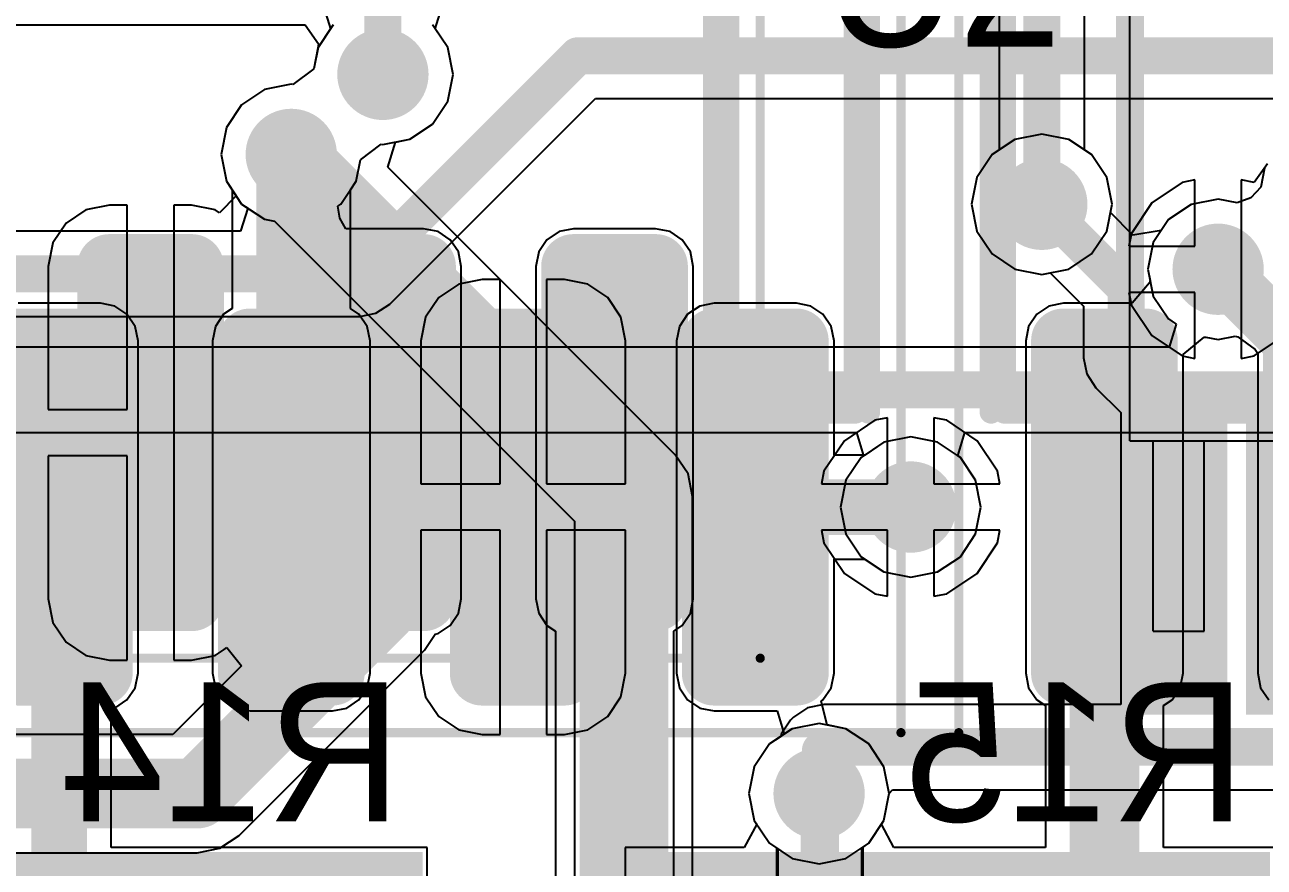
# Model space of a CAD drawing. Header units: millimetres. Extents: x 3.6 to 6.79, y 1.07 to 2.73.
# Drawn here: x 4.6998 to 4.9669, y 1.7321 to 1.9137 of the extents above; entities that cross this region are included whole.
import ezdxf

# ---------------------------------------------------------------- set-up
doc = ezdxf.new("R2010")
doc.units = ezdxf.units.MM
doc.header["$MEASUREMENT"] = 0
for name, color, linetype in [('BottomLayer', 5, 'Continuous'), ('BottomOverlay', 54, 'Continuous'), ('BottomPaste', 16, 'Continuous'), ('BottomSolder', 6, 'Continuous'), ('Mechanical13', 56, 'Continuous'), ('Mechanical15', 56, 'Continuous'), ('MidLayer1', 16, 'Continuous'), ('MidLayer2', 76, 'Continuous'), ('MultiLayer', 9, 'Continuous'), ('TopLayer', 1, 'Continuous'), ('TopOverlay', 2, 'Continuous'), ('TopPaste', 8, 'Continuous'), ('TopSolder', 216, 'Continuous'), ('ViaHoleLayer', 16, 'Continuous')]:
    doc.layers.add(name, color=color, linetype=linetype)

# ---------------------------------------------------------------- blocks, each defined once
blk = doc.blocks.new('RES_SMD_2512_B_100')
at = {"layer": 'BottomSolder'}
blk.add_solid([(-0.16541, 0.06396), (-0.16541, -0.07396), (-0.08654, 0.06396), (-0.08654, -0.07396)], dxfattribs=at)
blk = doc.blocks.new('RES_SMD_2512_B_101')
at = {"layer": 'BottomSolder'}
blk.add_solid([(-0.16541, 0.06396), (-0.16541, -0.07396), (-0.08654, 0.06396), (-0.08654, -0.07396)], dxfattribs=at)
blk = doc.blocks.new('SOP65P640X110_16N_143')
at = {"layer": 'Mechanical13'}
for points in [[(0.089, -0.1), (0.089, 0.1)], [(0.13, -0.084), (0.089, -0.084)], [(0.089, -0.095), (0.089, -0.084)], [(0.13, -0.095), (0.13, -0.084)], [(0.13, -0.095), (0.089, -0.095)], [(0.089, -0.1), (-0.089, -0.1)]]:
    blk.add_lwpolyline(points, dxfattribs=at)
for points in [[(0.089, -0.084, 1), (0.089, -0.084, 1)], [(0.089, -0.084, 1), (0.089, -0.084, 1)], [(0.13, -0.084, 1), (0.13, -0.084, 1)], [(0.13, -0.084, 1), (0.13, -0.084, 1)], [(0.089, -0.095, 1), (0.089, -0.095, 1)], [(0.089, -0.095, 1), (0.089, -0.095, 1)], [(0.13, -0.095, 1), (0.13, -0.095, 1)], [(0.13, -0.095, 1), (0.13, -0.095, 1)], [(0.089, -0.1, 1), (0.089, -0.1, 1)], [(0.089, -0.1, 1), (0.089, -0.1, 1)]]:
    blk.add_lwpolyline(points, format="xyb", close=True, dxfattribs=at)
at = {"layer": 'TopLayer'}
blk.add_solid([(0.086, -0.097), (0.144, -0.097), (0.086, -0.083), (0.144, -0.083)], dxfattribs=at)
at = {"layer": 'TopOverlay', "const_width": 0.006}
blk.add_lwpolyline([(0.074, -0.1), (-0.074, -0.1)], dxfattribs=at)
at = {"layer": 'TopOverlay', "const_width": 0.003}
blk.add_lwpolyline([(0.0725, -0.1, 1), (0.0755, -0.1, 1)], format="xyb", close=True, dxfattribs=at)
at = {"layer": 'TopPaste'}
blk.add_solid([(0.086, -0.097), (0.144, -0.097), (0.086, -0.083), (0.144, -0.083)], dxfattribs=at)
at = {"layer": 'TopSolder'}
for points in [[(0.082, -0.075), (0.148, -0.075), (0.082, -0.053), (0.148, -0.053)], [(0.082, -0.101), (0.148, -0.101), (0.082, -0.079), (0.148, -0.079)]]:
    blk.add_solid(points, dxfattribs=at)
blk = doc.blocks.new('SOIC127P599X175_8N_152')
at = {"layer": 'Mechanical13', "const_width": 0.005}
for points in [[(0.07677, 0.09656), (-0.07677, 0.09656)], [(0.07677, -0.09656), (0.07677, 0.09656)]]:
    blk.add_lwpolyline(points, dxfattribs=at)
at = {"layer": 'Mechanical13', "const_width": 0.0025}
blk.add_lwpolyline([(0.07552, 0.09656, 1), (0.07802, 0.09656, 1)], format="xyb", close=True, dxfattribs=at)
blk.add_lwpolyline([(0.07552, 0.09656, 1), (0.07802, 0.09656, 1)], format="xyb", close=True, dxfattribs=at)
at = {"layer": 'Mechanical15', "const_width": 0.00197}
for points in [[(0.14587, 0.1064), (-0.14587, 0.1064)], [(0.14587, -0.1064), (0.14587, 0.1064)]]:
    blk.add_lwpolyline(points, dxfattribs=at)
at = {"layer": 'Mechanical15', "const_width": 0.000984}
blk.add_lwpolyline([(0.14537, 0.1064, 1), (0.14636, 0.1064, 1)], format="xyb", close=True, dxfattribs=at)
blk.add_lwpolyline([(0.14537, 0.1064, 1), (0.14636, 0.1064, 1)], format="xyb", close=True, dxfattribs=at)
at = {"layer": 'TopLayer', "const_width": 0.00295}
for points in [[(0.05994, 0.08386, 1), (0.06289, 0.08386, 1)], [(0.13159, 0.08386, 1), (0.13455, 0.08386, 1)], [(0.05994, 0.06614, 1), (0.06289, 0.06614, 1)], [(0.13159, 0.06614, 1), (0.13455, 0.06614, 1)], [(0.05994, 0.03386, 1), (0.06289, 0.03386, 1)], [(0.13159, 0.03386, 1), (0.13455, 0.03386, 1)], [(0.05994, 0.01614, 1), (0.06289, 0.01614, 1)], [(0.13159, 0.01614, 1), (0.13455, 0.01614, 1)], [(0.05994, -0.01614, 1), (0.06289, -0.01614, 1)], [(0.13159, -0.01614, 1), (0.13455, -0.01614, 1)], [(0.05994, -0.03386, 1), (0.06289, -0.03386, 1)], [(0.13159, -0.03386, 1), (0.13455, -0.03386, 1)]]:
    blk.add_lwpolyline(points, format="xyb", close=True, dxfattribs=at)
at = {"layer": 'TopLayer'}
for points in [[(0.06142, 0.06319), (0.13307, 0.06319), (0.06142, 0.08681), (0.13307, 0.08681)], [(0.05846, 0.06614), (0.13602, 0.06614), (0.05846, 0.08386), (0.13602, 0.08386)], [(0.06142, 0.01319), (0.13307, 0.01319), (0.06142, 0.03681), (0.13307, 0.03681)], [(0.05846, 0.01614), (0.13602, 0.01614), (0.05846, 0.03386), (0.13602, 0.03386)], [(0.06142, -0.03681), (0.13307, -0.03681), (0.06142, -0.01319), (0.13307, -0.01319)], [(0.05846, -0.03386), (0.13602, -0.03386), (0.05846, -0.01614), (0.13602, -0.01614)]]:
    blk.add_solid(points, dxfattribs=at)
at = {"layer": 'TopOverlay', "const_width": 0.005}
blk.add_lwpolyline([(0.07677, 0.09941), (-0.07677, 0.09941)], dxfattribs=at)
at = {"layer": 'TopOverlay', "const_width": 0.0025}
blk.add_lwpolyline([(0.07552, 0.09941, 1), (0.07802, 0.09941, 1)], format="xyb", close=True, dxfattribs=at)
at = {"layer": 'TopPaste', "const_width": 0.00295}
for points in [[(0.05994, 0.08386, 1), (0.06289, 0.08386, 1)], [(0.13159, 0.08386, 1), (0.13455, 0.08386, 1)], [(0.05994, 0.06614, 1), (0.06289, 0.06614, 1)], [(0.13159, 0.06614, 1), (0.13455, 0.06614, 1)], [(0.05994, 0.03386, 1), (0.06289, 0.03386, 1)], [(0.13159, 0.03386, 1), (0.13455, 0.03386, 1)], [(0.05994, 0.01614, 1), (0.06289, 0.01614, 1)], [(0.13159, 0.01614, 1), (0.13455, 0.01614, 1)], [(0.05994, -0.01614, 1), (0.06289, -0.01614, 1)], [(0.13159, -0.01614, 1), (0.13455, -0.01614, 1)], [(0.05994, -0.03386, 1), (0.06289, -0.03386, 1)], [(0.13159, -0.03386, 1), (0.13455, -0.03386, 1)]]:
    blk.add_lwpolyline(points, format="xyb", close=True, dxfattribs=at)
at = {"layer": 'TopPaste'}
for points in [[(0.06142, 0.06319), (0.13307, 0.06319), (0.06142, 0.08681), (0.13307, 0.08681)], [(0.05846, 0.06614), (0.13602, 0.06614), (0.05846, 0.08386), (0.13602, 0.08386)], [(0.06142, 0.01319), (0.13307, 0.01319), (0.06142, 0.03681), (0.13307, 0.03681)], [(0.05846, 0.01614), (0.13602, 0.01614), (0.05846, 0.03386), (0.13602, 0.03386)], [(0.06142, -0.03681), (0.13307, -0.03681), (0.06142, -0.01319), (0.13307, -0.01319)], [(0.05846, -0.03386), (0.13602, -0.03386), (0.05846, -0.01614), (0.13602, -0.01614)]]:
    blk.add_solid(points, dxfattribs=at)
at = {"layer": 'TopSolder', "const_width": 0.00695}
for points in [[(0.05794, 0.08386, 1), (0.06489, 0.08386, 1)], [(0.12959, 0.08386, 1), (0.13655, 0.08386, 1)], [(0.05794, 0.06614, 1), (0.06489, 0.06614, 1)], [(0.12959, 0.06614, 1), (0.13655, 0.06614, 1)], [(0.05794, 0.03386, 1), (0.06489, 0.03386, 1)], [(0.12959, 0.03386, 1), (0.13655, 0.03386, 1)], [(0.05794, 0.01614, 1), (0.06489, 0.01614, 1)], [(0.12959, 0.01614, 1), (0.13655, 0.01614, 1)], [(0.05794, -0.01614, 1), (0.06489, -0.01614, 1)], [(0.12959, -0.01614, 1), (0.13655, -0.01614, 1)], [(0.05794, -0.03386, 1), (0.06489, -0.03386, 1)], [(0.12959, -0.03386, 1), (0.13655, -0.03386, 1)]]:
    blk.add_lwpolyline(points, format="xyb", close=True, dxfattribs=at)
at = {"layer": 'TopSolder'}
for points in [[(0.06142, 0.05919), (0.13307, 0.05919), (0.06142, 0.09081), (0.13307, 0.09081)], [(0.05446, 0.06614), (0.14002, 0.06614), (0.05446, 0.08386), (0.14002, 0.08386)], [(0.06142, 0.00919), (0.13307, 0.00919), (0.06142, 0.04081), (0.13307, 0.04081)], [(0.05446, 0.01614), (0.14002, 0.01614), (0.05446, 0.03386), (0.14002, 0.03386)], [(0.06142, -0.04081), (0.13307, -0.04081), (0.06142, -0.00919), (0.13307, -0.00919)], [(0.05446, -0.03386), (0.14002, -0.03386), (0.05446, -0.01614), (0.14002, -0.01614)]]:
    blk.add_solid(points, dxfattribs=at)
blk = doc.blocks.new('SOIC127P599X175_8N_B_154')
at = {"layer": 'BottomLayer', "const_width": 0.00295}
for points in [[(0.05994, 0.08386, 1), (0.06289, 0.08386, 1)], [(0.13159, 0.08386, 1), (0.13455, 0.08386, 1)], [(0.05994, 0.06614, 1), (0.06289, 0.06614, 1)], [(0.13159, 0.06614, 1), (0.13455, 0.06614, 1)], [(0.05994, 0.03386, 1), (0.06289, 0.03386, 1)], [(0.13159, 0.03386, 1), (0.13455, 0.03386, 1)], [(0.05994, 0.01614, 1), (0.06289, 0.01614, 1)], [(0.13159, 0.01614, 1), (0.13455, 0.01614, 1)], [(0.05994, -0.01614, 1), (0.06289, -0.01614, 1)], [(0.13159, -0.01614, 1), (0.13455, -0.01614, 1)], [(0.05994, -0.03386, 1), (0.06289, -0.03386, 1)], [(0.13159, -0.03386, 1), (0.13455, -0.03386, 1)], [(0.05994, -0.06614, 1), (0.06289, -0.06614, 1)], [(0.13159, -0.06614, 1), (0.13455, -0.06614, 1)], [(0.05994, -0.08386, 1), (0.06289, -0.08386, 1)], [(0.13159, -0.08386, 1), (0.13455, -0.08386, 1)]]:
    blk.add_lwpolyline(points, format="xyb", close=True, dxfattribs=at)
at = {"layer": 'BottomLayer'}
for points in [[(0.06142, 0.06319), (0.13307, 0.06319), (0.06142, 0.08681), (0.13307, 0.08681)], [(0.05846, 0.06614), (0.13602, 0.06614), (0.05846, 0.08386), (0.13602, 0.08386)], [(0.06142, 0.01319), (0.13307, 0.01319), (0.06142, 0.03681), (0.13307, 0.03681)], [(0.05846, 0.01614), (0.13602, 0.01614), (0.05846, 0.03386), (0.13602, 0.03386)], [(0.06142, -0.03681), (0.13307, -0.03681), (0.06142, -0.01319), (0.13307, -0.01319)], [(0.05846, -0.03386), (0.13602, -0.03386), (0.05846, -0.01614), (0.13602, -0.01614)], [(0.06142, -0.08681), (0.13307, -0.08681), (0.06142, -0.06319), (0.13307, -0.06319)], [(0.05846, -0.08386), (0.13602, -0.08386), (0.05846, -0.06614), (0.13602, -0.06614)]]:
    blk.add_solid(points, dxfattribs=at)
at = {"layer": 'BottomOverlay', "const_width": 0.005}
blk.add_lwpolyline([(0.07677, 0.09941), (-0.07677, 0.09941)], dxfattribs=at)
at = {"layer": 'BottomOverlay', "const_width": 0.0025}
blk.add_lwpolyline([(0.07552, 0.09941, 1), (0.07802, 0.09941, 1)], format="xyb", close=True, dxfattribs=at)
at = {"layer": 'BottomPaste', "const_width": 0.00295}
for points in [[(0.05994, 0.08386, 1), (0.06289, 0.08386, 1)], [(0.13159, 0.08386, 1), (0.13455, 0.08386, 1)], [(0.05994, 0.06614, 1), (0.06289, 0.06614, 1)], [(0.13159, 0.06614, 1), (0.13455, 0.06614, 1)], [(0.05994, 0.03386, 1), (0.06289, 0.03386, 1)], [(0.13159, 0.03386, 1), (0.13455, 0.03386, 1)], [(0.05994, 0.01614, 1), (0.06289, 0.01614, 1)], [(0.13159, 0.01614, 1), (0.13455, 0.01614, 1)], [(0.05994, -0.01614, 1), (0.06289, -0.01614, 1)], [(0.13159, -0.01614, 1), (0.13455, -0.01614, 1)], [(0.05994, -0.03386, 1), (0.06289, -0.03386, 1)], [(0.13159, -0.03386, 1), (0.13455, -0.03386, 1)], [(0.05994, -0.06614, 1), (0.06289, -0.06614, 1)], [(0.13159, -0.06614, 1), (0.13455, -0.06614, 1)], [(0.05994, -0.08386, 1), (0.06289, -0.08386, 1)], [(0.13159, -0.08386, 1), (0.13455, -0.08386, 1)]]:
    blk.add_lwpolyline(points, format="xyb", close=True, dxfattribs=at)
at = {"layer": 'BottomPaste'}
for points in [[(0.06142, 0.06319), (0.13307, 0.06319), (0.06142, 0.08681), (0.13307, 0.08681)], [(0.05846, 0.06614), (0.13602, 0.06614), (0.05846, 0.08386), (0.13602, 0.08386)], [(0.06142, 0.01319), (0.13307, 0.01319), (0.06142, 0.03681), (0.13307, 0.03681)], [(0.05846, 0.01614), (0.13602, 0.01614), (0.05846, 0.03386), (0.13602, 0.03386)], [(0.06142, -0.03681), (0.13307, -0.03681), (0.06142, -0.01319), (0.13307, -0.01319)], [(0.05846, -0.03386), (0.13602, -0.03386), (0.05846, -0.01614), (0.13602, -0.01614)], [(0.06142, -0.08681), (0.13307, -0.08681), (0.06142, -0.06319), (0.13307, -0.06319)], [(0.05846, -0.08386), (0.13602, -0.08386), (0.05846, -0.06614), (0.13602, -0.06614)]]:
    blk.add_solid(points, dxfattribs=at)
at = {"layer": 'BottomSolder', "const_width": 0.00695}
for points in [[(0.05794, 0.08386, 1), (0.06489, 0.08386, 1)], [(0.12959, 0.08386, 1), (0.13655, 0.08386, 1)], [(0.05794, 0.06614, 1), (0.06489, 0.06614, 1)], [(0.12959, 0.06614, 1), (0.13655, 0.06614, 1)], [(0.05794, 0.03386, 1), (0.06489, 0.03386, 1)], [(0.12959, 0.03386, 1), (0.13655, 0.03386, 1)], [(0.05794, 0.01614, 1), (0.06489, 0.01614, 1)], [(0.12959, 0.01614, 1), (0.13655, 0.01614, 1)], [(0.05794, -0.01614, 1), (0.06489, -0.01614, 1)], [(0.12959, -0.01614, 1), (0.13655, -0.01614, 1)], [(0.05794, -0.03386, 1), (0.06489, -0.03386, 1)], [(0.12959, -0.03386, 1), (0.13655, -0.03386, 1)], [(0.05794, -0.06614, 1), (0.06489, -0.06614, 1)], [(0.12959, -0.06614, 1), (0.13655, -0.06614, 1)], [(0.05794, -0.08386, 1), (0.06489, -0.08386, 1)], [(0.12959, -0.08386, 1), (0.13655, -0.08386, 1)]]:
    blk.add_lwpolyline(points, format="xyb", close=True, dxfattribs=at)
at = {"layer": 'BottomSolder'}
for points in [[(0.06142, 0.05919), (0.13307, 0.05919), (0.06142, 0.09081), (0.13307, 0.09081)], [(0.05446, 0.06614), (0.14002, 0.06614), (0.05446, 0.08386), (0.14002, 0.08386)], [(0.06142, 0.00919), (0.13307, 0.00919), (0.06142, 0.04081), (0.13307, 0.04081)], [(0.05446, 0.01614), (0.14002, 0.01614), (0.05446, 0.03386), (0.14002, 0.03386)], [(0.06142, -0.04081), (0.13307, -0.04081), (0.06142, -0.00919), (0.13307, -0.00919)], [(0.05446, -0.03386), (0.14002, -0.03386), (0.05446, -0.01614), (0.14002, -0.01614)], [(0.06142, -0.09081), (0.13307, -0.09081), (0.06142, -0.05919), (0.13307, -0.05919)], [(0.05446, -0.08386), (0.14002, -0.08386), (0.05446, -0.06614), (0.14002, -0.06614)]]:
    blk.add_solid(points, dxfattribs=at)
at = {"layer": 'Mechanical13', "const_width": 0.005}
for points in [[(0.07677, 0.09656), (-0.07677, 0.09656)], [(0.07677, -0.09656), (0.07677, 0.09656)]]:
    blk.add_lwpolyline(points, dxfattribs=at)
at = {"layer": 'Mechanical13', "const_width": 0.0025}
blk.add_lwpolyline([(0.07552, 0.09656, 1), (0.07802, 0.09656, 1)], format="xyb", close=True, dxfattribs=at)
blk.add_lwpolyline([(0.07552, 0.09656, 1), (0.07802, 0.09656, 1)], format="xyb", close=True, dxfattribs=at)
at = {"layer": 'Mechanical15', "const_width": 0.00197}
for points in [[(0.14587, 0.1064), (-0.14587, 0.1064)], [(0.14587, -0.1064), (0.14587, 0.1064)]]:
    blk.add_lwpolyline(points, dxfattribs=at)
at = {"layer": 'Mechanical15', "const_width": 0.000984}
blk.add_lwpolyline([(0.14537, 0.1064, 1), (0.14636, 0.1064, 1)], format="xyb", close=True, dxfattribs=at)
blk.add_lwpolyline([(0.14537, 0.1064, 1), (0.14636, 0.1064, 1)], format="xyb", close=True, dxfattribs=at)
blk = doc.blocks.new('SOIC127P599X175_8N_B_155')
at = {"layer": 'BottomLayer', "const_width": 0.00295}
for points in [[(0.05994, -0.06614, 1), (0.06289, -0.06614, 1)], [(0.13159, -0.06614, 1), (0.13455, -0.06614, 1)], [(0.05994, -0.08386, 1), (0.06289, -0.08386, 1)], [(0.13159, -0.08386, 1), (0.13455, -0.08386, 1)]]:
    blk.add_lwpolyline(points, format="xyb", close=True, dxfattribs=at)
at = {"layer": 'BottomLayer'}
for points in [[(0.06142, -0.08681), (0.13307, -0.08681), (0.06142, -0.06319), (0.13307, -0.06319)], [(0.05846, -0.08386), (0.13602, -0.08386), (0.05846, -0.06614), (0.13602, -0.06614)]]:
    blk.add_solid(points, dxfattribs=at)
at = {"layer": 'BottomOverlay', "const_width": 0.005}
blk.add_lwpolyline([(0.07677, -0.09941), (-0.07677, -0.09941)], dxfattribs=at)
at = {"layer": 'BottomOverlay', "const_width": 0.0025}
blk.add_lwpolyline([(0.07552, -0.09941, 1), (0.07802, -0.09941, 1)], format="xyb", close=True, dxfattribs=at)
at = {"layer": 'BottomPaste', "const_width": 0.00295}
for points in [[(0.05994, -0.06614, 1), (0.06289, -0.06614, 1)], [(0.13159, -0.06614, 1), (0.13455, -0.06614, 1)], [(0.05994, -0.08386, 1), (0.06289, -0.08386, 1)], [(0.13159, -0.08386, 1), (0.13455, -0.08386, 1)]]:
    blk.add_lwpolyline(points, format="xyb", close=True, dxfattribs=at)
at = {"layer": 'BottomPaste'}
for points in [[(0.06142, -0.08681), (0.13307, -0.08681), (0.06142, -0.06319), (0.13307, -0.06319)], [(0.05846, -0.08386), (0.13602, -0.08386), (0.05846, -0.06614), (0.13602, -0.06614)]]:
    blk.add_solid(points, dxfattribs=at)
at = {"layer": 'BottomSolder', "const_width": 0.00695}
for points in [[(0.05794, -0.03386, 1), (0.06489, -0.03386, 1)], [(0.12959, -0.03386, 1), (0.13655, -0.03386, 1)], [(0.05794, -0.06614, 1), (0.06489, -0.06614, 1)], [(0.12959, -0.06614, 1), (0.13655, -0.06614, 1)], [(0.05794, -0.08386, 1), (0.06489, -0.08386, 1)], [(0.12959, -0.08386, 1), (0.13655, -0.08386, 1)]]:
    blk.add_lwpolyline(points, format="xyb", close=True, dxfattribs=at)
at = {"layer": 'BottomSolder'}
for points in [[(0.06142, -0.04081), (0.13307, -0.04081), (0.06142, -0.00919), (0.13307, -0.00919)], [(0.06142, -0.09081), (0.13307, -0.09081), (0.06142, -0.05919), (0.13307, -0.05919)], [(0.05446, -0.08386), (0.14002, -0.08386), (0.05446, -0.06614), (0.14002, -0.06614)]]:
    blk.add_solid(points, dxfattribs=at)
at = {"layer": 'Mechanical13', "const_width": 0.005}
for points in [[(0.07677, -0.09656), (0.07677, 0.09656)], [(0.07677, -0.09656), (-0.07677, -0.09656)]]:
    blk.add_lwpolyline(points, dxfattribs=at)
at = {"layer": 'Mechanical13', "const_width": 0.0025}
blk.add_lwpolyline([(0.07552, -0.09656, 1), (0.07802, -0.09656, 1)], format="xyb", close=True, dxfattribs=at)
blk.add_lwpolyline([(0.07552, -0.09656, 1), (0.07802, -0.09656, 1)], format="xyb", close=True, dxfattribs=at)
at = {"layer": 'Mechanical15', "const_width": 0.00197}
for points in [[(0.14587, -0.1064), (0.14587, 0.1064)], [(0.14587, -0.1064), (-0.14587, -0.1064)]]:
    blk.add_lwpolyline(points, dxfattribs=at)
at = {"layer": 'Mechanical15', "const_width": 0.000984}
blk.add_lwpolyline([(0.14537, -0.1064, 1), (0.14636, -0.1064, 1)], format="xyb", close=True, dxfattribs=at)
blk.add_lwpolyline([(0.14537, -0.1064, 1), (0.14636, -0.1064, 1)], format="xyb", close=True, dxfattribs=at)

msp = doc.modelspace()

# ---------------------------------------------------------------- linework, layer by layer
at = {"layer": 'BottomLayer'}
for p, q in [((4.76471, 1.91604), (4.76571, 1.91282)), ((4.78829, 1.91282), (4.78929, 1.91604)), ((4.76571, 1.91282), (4.76302, 1.90879)), ((4.79098, 1.90879), (4.78829, 1.91282)), ((4.76302, 1.90879), (4.7621, 1.90418)), ((4.79213, 1.903), (4.79098, 1.90879)), ((4.7621, 1.90418), (4.75759, 1.90082)), ((4.79098, 1.89721), (4.79213, 1.903)), ((4.75146, 1.89973), (4.74655, 1.89645)), ((4.75725, 1.90088), (4.75146, 1.89973)), ((4.75759, 1.90082), (4.75725, 1.90088)), ((4.7877, 1.8923), (4.79098, 1.89721)), ((4.74655, 1.89645), (4.74327, 1.89154)), ((4.74327, 1.89154), (4.74212, 1.88575)), ((4.78279, 1.88902), (4.7877, 1.8923)), ((4.777, 1.88787), (4.78279, 1.88902)), ((4.91321, 1.88898), (4.9083, 1.8857)), ((4.919, 1.89013), (4.91321, 1.88898)), ((4.92479, 1.88898), (4.919, 1.89013)), ((4.9297, 1.8857), (4.92479, 1.88898)), ((4.77215, 1.88457), (4.77666, 1.88793)), ((4.77666, 1.88793), (4.777, 1.88787)), ((4.74212, 1.88575), (4.74327, 1.87996)), ((4.77123, 1.87996), (4.77215, 1.88457)), ((4.9083, 1.8857), (4.90502, 1.88079)), ((4.93298, 1.88079), (4.9297, 1.8857)), ((4.90502, 1.88079), (4.90387, 1.875)), ((4.93413, 1.875), (4.93298, 1.88079)), ((4.96702, 1.88279), (4.96621, 1.87871)), ((4.74327, 1.87996), (4.74451, 1.87811)), ((4.74451, 1.87811), (4.74451, 1.85255)), ((4.76999, 1.87811), (4.77123, 1.87996)), ((4.76999, 1.85255), (4.76999, 1.87811)), ((4.96621, 1.87871), (4.96405, 1.87636)), ((4.957, 1.87613), (4.95121, 1.87498)), ((4.9611, 1.87532), (4.957, 1.87613)), ((4.96405, 1.87636), (4.9611, 1.87532)), ((4.90387, 1.875), (4.90502, 1.86921)), ((4.93298, 1.86921), (4.93413, 1.875)), ((4.95121, 1.87498), (4.9463, 1.8717)), ((4.9463, 1.8717), (4.94302, 1.86679)), ((4.90502, 1.86921), (4.9083, 1.8643)), ((4.9297, 1.8643), (4.93298, 1.86921)), ((4.94302, 1.86679), (4.94187, 1.861)), ((4.9083, 1.8643), (4.91321, 1.86102)), ((4.92479, 1.86102), (4.9297, 1.8643)), ((4.91321, 1.86102), (4.919, 1.85987)), ((4.919, 1.85987), (4.92479, 1.86102)), ((4.94187, 1.861), (4.94235, 1.85859)), ((4.79334, 1.85778), (4.78905, 1.85492)), ((4.79839, 1.85879), (4.79334, 1.85778)), ((4.80225, 1.85879), (4.79839, 1.85879)), ((4.80225, 1.81476), (4.80225, 1.85879)), ((4.81611, 1.85879), (4.81225, 1.85879)), ((4.81225, 1.85879), (4.81225, 1.81476)), ((4.82116, 1.85778), (4.81611, 1.85879)), ((4.82545, 1.85492), (4.82116, 1.85778)), ((4.94224, 1.85805), (4.93848, 1.85369)), ((4.94235, 1.85859), (4.94224, 1.85805)), ((4.78905, 1.85492), (4.78619, 1.85064)), ((4.82831, 1.85064), (4.82545, 1.85492)), ((4.71611, 1.85369), (4.69839, 1.85369)), ((4.71921, 1.85307), (4.71611, 1.85369)), ((4.72184, 1.85132), (4.71921, 1.85307)), ((4.7236, 1.84869), (4.72184, 1.85132)), ((4.74266, 1.85132), (4.7409, 1.84869)), ((4.74451, 1.85255), (4.74266, 1.85132)), ((4.77184, 1.85132), (4.76999, 1.85255)), ((4.7736, 1.84869), (4.77184, 1.85132)), ((4.84266, 1.85132), (4.8409, 1.84869)), ((4.84529, 1.85307), (4.84266, 1.85132)), ((4.84839, 1.85369), (4.84529, 1.85307)), ((4.86611, 1.85369), (4.84839, 1.85369)), ((4.86921, 1.85307), (4.86611, 1.85369)), ((4.87184, 1.85132), (4.86921, 1.85307)), ((4.8736, 1.84869), (4.87184, 1.85132)), ((4.91791, 1.85132), (4.91615, 1.84869)), ((4.92054, 1.85307), (4.91791, 1.85132)), ((4.92364, 1.85369), (4.92054, 1.85307)), ((4.93848, 1.85369), (4.92364, 1.85369)), ((4.72422, 1.84558), (4.7236, 1.84869)), ((4.7409, 1.84869), (4.74028, 1.84558)), ((4.77422, 1.84558), (4.7736, 1.84869)), ((4.78619, 1.85064), (4.78519, 1.84558)), ((4.82931, 1.84558), (4.82831, 1.85064)), ((4.8409, 1.84869), (4.84028, 1.84558)), ((4.87422, 1.84558), (4.8736, 1.84869)), ((4.91615, 1.84869), (4.91553, 1.84558)), ((4.94947, 1.84263), (4.95398, 1.84634)), ((4.95398, 1.84634), (4.95434, 1.8464)), ((4.95434, 1.8464), (4.957, 1.84587)), ((4.957, 1.84587), (4.96064, 1.84659)), ((4.96064, 1.84659), (4.96124, 1.84647)), ((4.96124, 1.84647), (4.96497, 1.84371)), ((4.72422, 1.77393), (4.72422, 1.84558)), ((4.74028, 1.84558), (4.74028, 1.77393)), ((4.77422, 1.77393), (4.77422, 1.84558)), ((4.78519, 1.84558), (4.78519, 1.81476)), ((4.82931, 1.81476), (4.82931, 1.84558)), ((4.84028, 1.84558), (4.84028, 1.77393)), ((4.87422, 1.82097), (4.87422, 1.84558)), ((4.91553, 1.84558), (4.91553, 1.77393)), ((4.96497, 1.84371), (4.96553, 1.84285)), ((4.94947, 1.77393), (4.94947, 1.84263)), ((4.96553, 1.84285), (4.96553, 1.77393)), ((4.89076, 1.82489), (4.88496, 1.82374)), ((4.89655, 1.82374), (4.89076, 1.82489)), ((4.88496, 1.82374), (4.88083, 1.82097)), ((4.90146, 1.82046), (4.89655, 1.82374)), ((4.88083, 1.82097), (4.87422, 1.82097)), ((4.90474, 1.81555), (4.90146, 1.82046)), ((4.78519, 1.81476), (4.80225, 1.81476)), ((4.81225, 1.81476), (4.82931, 1.81476)), ((4.90589, 1.80976), (4.90474, 1.81555)), ((4.90474, 1.80396), (4.90589, 1.80976)), ((4.80225, 1.80476), (4.78519, 1.80476)), ((4.78519, 1.80476), (4.78519, 1.77393)), ((4.80225, 1.76072), (4.80225, 1.80476)), ((4.82931, 1.80476), (4.81225, 1.80476)), ((4.81225, 1.80476), (4.81225, 1.76072)), ((4.82931, 1.77393), (4.82931, 1.80476)), ((4.90146, 1.79906), (4.90474, 1.80396)), ((4.87422, 1.77393), (4.87422, 1.79854)), ((4.87422, 1.79854), (4.88083, 1.79854)), ((4.88083, 1.79854), (4.88496, 1.79577)), ((4.89655, 1.79577), (4.90146, 1.79906)), ((4.88496, 1.79577), (4.89076, 1.79462)), ((4.89076, 1.79462), (4.89655, 1.79577)), ((4.7236, 1.77083), (4.72422, 1.77393)), ((4.74028, 1.77393), (4.7409, 1.77083)), ((4.7736, 1.77083), (4.77422, 1.77393)), ((4.78519, 1.77393), (4.78619, 1.76888)), ((4.82831, 1.76888), (4.82931, 1.77393)), ((4.84028, 1.77393), (4.8409, 1.77083)), ((4.8736, 1.77083), (4.87422, 1.77393)), ((4.91553, 1.77393), (4.91615, 1.77083)), ((4.94885, 1.77083), (4.94947, 1.77393)), ((4.96553, 1.77393), (4.96615, 1.77083)), ((4.72184, 1.7682), (4.7236, 1.77083)), ((4.7409, 1.77083), (4.74266, 1.7682)), ((4.77184, 1.7682), (4.7736, 1.77083)), ((4.78619, 1.76888), (4.78905, 1.76459)), ((4.82545, 1.76459), (4.82831, 1.76888)), ((4.8409, 1.77083), (4.84266, 1.7682)), ((4.87184, 1.7682), (4.8736, 1.77083)), ((4.91615, 1.77083), (4.91791, 1.7682)), ((4.94709, 1.7682), (4.94885, 1.77083)), ((4.96615, 1.77083), (4.96791, 1.7682)), ((4.71847, 1.76629), (4.71921, 1.76644)), ((4.71847, 1.73641), (4.71847, 1.76629)), ((4.71921, 1.76644), (4.72184, 1.7682)), ((4.74266, 1.7682), (4.74529, 1.76644)), ((4.74529, 1.76644), (4.74839, 1.76582)), ((4.74839, 1.76582), (4.76611, 1.76582)), ((4.76611, 1.76582), (4.76921, 1.76644)), ((4.76921, 1.76644), (4.77184, 1.7682)), ((4.84266, 1.7682), (4.84529, 1.76644)), ((4.84529, 1.76644), (4.84839, 1.76582)), ((4.84839, 1.76582), (4.86195, 1.76582)), ((4.86195, 1.76582), (4.86347, 1.76082)), ((4.87145, 1.76793), (4.87184, 1.7682)), ((4.87275, 1.76279), (4.87145, 1.76793)), ((4.91791, 1.7682), (4.91976, 1.76696)), ((4.91976, 1.76696), (4.91976, 1.73641)), ((4.94524, 1.76696), (4.94709, 1.7682)), ((4.94524, 1.73641), (4.94524, 1.76696)), ((4.78905, 1.76459), (4.79334, 1.76173)), ((4.82116, 1.76173), (4.82545, 1.76459)), ((4.79334, 1.76173), (4.79839, 1.76072)), ((4.79839, 1.76072), (4.80225, 1.76072)), ((4.81225, 1.76072), (4.81611, 1.76072)), ((4.81611, 1.76072), (4.82116, 1.76173)), ((4.86347, 1.76082), (4.8603, 1.7587)), ((4.87679, 1.76198), (4.87275, 1.76279)), ((4.8817, 1.7587), (4.87679, 1.76198)), ((4.8603, 1.7587), (4.85702, 1.75379)), ((4.88498, 1.75379), (4.8817, 1.7587)), ((4.85702, 1.75379), (4.85587, 1.748)), ((4.88613, 1.748), (4.88498, 1.75379)), ((4.85587, 1.748), (4.85702, 1.74221)), ((4.88498, 1.74221), (4.88613, 1.748)), ((4.85702, 1.74221), (4.85755, 1.74141)), ((4.88445, 1.74141), (4.88498, 1.74221)), ((4.85755, 1.74141), (4.85488, 1.73641)), ((4.88712, 1.73641), (4.88445, 1.74141)), ((4.78656, 1.73641), (4.71847, 1.73641)), ((4.78656, 1.71637), (4.78656, 1.73641)), ((4.85488, 1.73641), (4.82924, 1.73641)), ((4.82924, 1.73641), (4.82924, 1.71637)), ((4.91976, 1.73641), (4.88712, 1.73641)), ((4.96916, 1.73641), (4.94524, 1.73641))]:
    msp.add_line(p, q, dxfattribs=at)
for points, const_width in [([(4.777, 1.903), (4.777, 1.927)], 0.008), ([(4.75725, 1.80976), (4.75725, 1.88575)], 0.015), ([(4.9325, 1.70348), (4.9325, 1.80976)], 0.015), ([(4.70725, 1.70533), (4.70725, 1.80976)], 0.012), ([(4.85725, 1.80976), (4.89076, 1.80976)], 0.012)]:
    msp.add_lwpolyline(points, dxfattribs=dict(at, const_width=const_width))
for points, const_width in [([(4.77208, 1.903, 1), (4.78192, 1.903, 1)], 0.00984), ([(4.775, 1.903, 1), (4.779, 1.903, 1)], 0.004), ([(4.75233, 1.88575, 1), (4.76217, 1.88575, 1)], 0.00984), ([(4.7535, 1.88575, 1), (4.761, 1.88575, 1)], 0.0075), ([(4.91408, 1.875, 1), (4.92392, 1.875, 1)], 0.00984), ([(4.95208, 1.861, 1), (4.96192, 1.861, 1)], 0.00984), ([(4.88583, 1.80976, 1), (4.89568, 1.80976, 1)], 0.00984), ([(4.7535, 1.80976, 1), (4.761, 1.80976, 1)], 0.0075), ([(4.92875, 1.80976, 1), (4.93625, 1.80976, 1)], 0.0075), ([(4.70425, 1.80976, 1), (4.71025, 1.80976, 1)], 0.006), ([(4.85425, 1.80976, 1), (4.86025, 1.80976, 1)], 0.006), ([(4.88776, 1.80976, 1), (4.89376, 1.80976, 1)], 0.006), ([(4.86608, 1.748, 1), (4.87592, 1.748, 1)], 0.00984)]:
    msp.add_lwpolyline(points, format="xyb", close=True, dxfattribs=dict(at, const_width=const_width))
at = {"layer": 'MidLayer1'}
for p, q in [((4.90982, 1.946), (4.90982, 1.88672)), ((4.92818, 1.88672), (4.92818, 1.9422)), ((4.7663, 1.9137), (4.76302, 1.90879)), ((4.79098, 1.90879), (4.7877, 1.9137)), ((4.76302, 1.90879), (4.7621, 1.90418)), ((4.79213, 1.903), (4.79098, 1.90879)), ((4.7621, 1.90418), (4.75759, 1.90082)), ((4.79098, 1.89721), (4.79213, 1.903)), ((4.75146, 1.89973), (4.74655, 1.89645)), ((4.75725, 1.90088), (4.75146, 1.89973)), ((4.75759, 1.90082), (4.75725, 1.90088)), ((4.7877, 1.8923), (4.79098, 1.89721)), ((4.74655, 1.89645), (4.74327, 1.89154)), ((4.74327, 1.89154), (4.74212, 1.88575)), ((4.78279, 1.88902), (4.7877, 1.8923)), ((4.77969, 1.8884), (4.78279, 1.88902)), ((4.77805, 1.88298), (4.77969, 1.8884)), ((4.90982, 1.88672), (4.9083, 1.8857)), ((4.9297, 1.8857), (4.92818, 1.88672)), ((4.74212, 1.88575), (4.74327, 1.87996)), ((4.9083, 1.8857), (4.90502, 1.88079)), ((4.93298, 1.88079), (4.9297, 1.8857)), ((4.96766, 1.88375), (4.96474, 1.87969)), ((4.84001, 1.82101), (4.77805, 1.88298)), ((4.90502, 1.88079), (4.90387, 1.875)), ((4.93413, 1.875), (4.93298, 1.88079)), ((4.74327, 1.87996), (4.74655, 1.87505)), ((4.94926, 1.87969), (4.94269, 1.87531)), ((4.952, 1.88024), (4.94926, 1.87969)), ((4.952, 1.866), (4.952, 1.88024)), ((4.96474, 1.87969), (4.962, 1.88024)), ((4.962, 1.88024), (4.962, 1.861)), ((4.94269, 1.87531), (4.93831, 1.86874)), ((4.74655, 1.87505), (4.75146, 1.87177)), ((4.90387, 1.875), (4.90502, 1.86921)), ((4.93298, 1.86921), (4.93413, 1.875)), ((4.75146, 1.87177), (4.75364, 1.87133)), ((4.75364, 1.87133), (4.81826, 1.80672)), ((4.90502, 1.86921), (4.9083, 1.8643)), ((4.9297, 1.8643), (4.93298, 1.86921)), ((4.93831, 1.86874), (4.93776, 1.866)), ((4.93776, 1.866), (4.952, 1.866)), ((4.9083, 1.8643), (4.91321, 1.86102)), ((4.92479, 1.86102), (4.9297, 1.8643)), ((4.91321, 1.86102), (4.919, 1.85987)), ((4.919, 1.85987), (4.92479, 1.86102)), ((4.962, 1.861), (4.962, 1.84176)), ((4.952, 1.856), (4.93776, 1.856)), ((4.93776, 1.856), (4.93831, 1.85326)), ((4.952, 1.84176), (4.952, 1.856)), ((4.93831, 1.85326), (4.94269, 1.84669)), ((4.94269, 1.84669), (4.94926, 1.84231)), ((4.96474, 1.84231), (4.97131, 1.84669)), ((4.94926, 1.84231), (4.952, 1.84176)), ((4.962, 1.84176), (4.96474, 1.84231)), ((4.88301, 1.82845), (4.87645, 1.82406)), ((4.88576, 1.82899), (4.88301, 1.82845)), ((4.88576, 1.81476), (4.88576, 1.82899)), ((4.8985, 1.82845), (4.89576, 1.82899)), ((4.89576, 1.82899), (4.89576, 1.81476)), ((4.90506, 1.82406), (4.8985, 1.82845)), ((4.87645, 1.82406), (4.87206, 1.8175)), ((4.90945, 1.8175), (4.90506, 1.82406)), ((4.84277, 1.81688), (4.84001, 1.82101)), ((4.84374, 1.812), (4.84277, 1.81688)), ((4.87206, 1.8175), (4.87152, 1.81476)), ((4.90999, 1.81476), (4.90945, 1.8175)), ((4.87152, 1.81476), (4.88576, 1.81476)), ((4.89576, 1.81476), (4.90999, 1.81476)), ((4.84374, 1.56464), (4.84374, 1.812)), ((4.81826, 1.80672), (4.81826, 1.66098)), ((4.88576, 1.80476), (4.87152, 1.80476)), ((4.87152, 1.80476), (4.87206, 1.80201)), ((4.88576, 1.79052), (4.88576, 1.80476)), ((4.90999, 1.80476), (4.89576, 1.80476)), ((4.89576, 1.80476), (4.89576, 1.79052)), ((4.90945, 1.80201), (4.90999, 1.80476)), ((4.87206, 1.80201), (4.87645, 1.79545)), ((4.90506, 1.79545), (4.90945, 1.80201)), ((4.87645, 1.79545), (4.88301, 1.79106)), ((4.8985, 1.79106), (4.90506, 1.79545)), ((4.88301, 1.79106), (4.88576, 1.79052)), ((4.89576, 1.79052), (4.8985, 1.79106)), ((4.871, 1.76313), (4.86521, 1.76198)), ((4.87679, 1.76198), (4.871, 1.76313)), ((4.86521, 1.76198), (4.8603, 1.7587)), ((4.8817, 1.7587), (4.87679, 1.76198)), ((4.8603, 1.7587), (4.85702, 1.75379)), ((4.88498, 1.75379), (4.8817, 1.7587)), ((4.85702, 1.75379), (4.85587, 1.748)), ((4.88613, 1.748), (4.88498, 1.75379)), ((4.85587, 1.748), (4.85702, 1.74221)), ((4.88498, 1.74221), (4.88613, 1.748)), ((4.85702, 1.74221), (4.8603, 1.7373)), ((4.8817, 1.7373), (4.88498, 1.74221)), ((4.8603, 1.7373), (4.86182, 1.73628)), ((4.86182, 1.73628), (4.86182, 1.3748)), ((4.88018, 1.73628), (4.8817, 1.7373)), ((4.88018, 1.371), (4.88018, 1.73628))]:
    msp.add_line(p, q, dxfattribs=at)
for points, const_width in [([(4.919, 1.875), (4.919, 1.946)], 0.008), ([(4.75725, 1.88575), (4.831, 1.812)], 0.015), ([(4.831, 1.557), (4.831, 1.812)], 0.015), ([(4.871, 1.371), (4.871, 1.748)], 0.008)]:
    msp.add_lwpolyline(points, dxfattribs=dict(at, const_width=const_width))
for points, const_width in [([(4.77208, 1.903, 1), (4.78192, 1.903, 1)], 0.00984), ([(4.75233, 1.88575, 1), (4.76217, 1.88575, 1)], 0.00984), ([(4.7535, 1.88575, 1), (4.761, 1.88575, 1)], 0.0075), ([(4.91408, 1.875, 1), (4.92392, 1.875, 1)], 0.00984), ([(4.917, 1.875, 1), (4.921, 1.875, 1)], 0.004), ([(4.95208, 1.861, 1), (4.96192, 1.861, 1)], 0.00984), ([(4.82725, 1.812, 1), (4.83475, 1.812, 1)], 0.0075), ([(4.82725, 1.812, 1), (4.83475, 1.812, 1)], 0.0075), ([(4.88583, 1.80976, 1), (4.89568, 1.80976, 1)], 0.00984), ([(4.86608, 1.748, 1), (4.87592, 1.748, 1)], 0.00984), ([(4.869, 1.748, 1), (4.873, 1.748, 1)], 0.004)]:
    msp.add_lwpolyline(points, format="xyb", close=True, dxfattribs=dict(at, const_width=const_width))
at = {"layer": 'MidLayer2'}
for p, q in [((4.69764, 1.91367), (4.76026, 1.91367)), ((4.76026, 1.91367), (4.76315, 1.90957)), ((4.76299, 1.90867), (4.7621, 1.90418)), ((4.76315, 1.90957), (4.76299, 1.90867)), ((4.7621, 1.90418), (4.75759, 1.90082)), ((4.75146, 1.89973), (4.74655, 1.89645)), ((4.75725, 1.90088), (4.75146, 1.89973)), ((4.75759, 1.90082), (4.75725, 1.90088)), ((4.77849, 1.85351), (4.8228, 1.89782)), ((4.8228, 1.89782), (4.98949, 1.89782)), ((4.74655, 1.89645), (4.74327, 1.89154)), ((4.74327, 1.89154), (4.74212, 1.88575)), ((4.91321, 1.88898), (4.9083, 1.8857)), ((4.919, 1.89013), (4.91321, 1.88898)), ((4.92479, 1.88898), (4.919, 1.89013)), ((4.9297, 1.8857), (4.92479, 1.88898)), ((4.74212, 1.88575), (4.74327, 1.87996)), ((4.9083, 1.8857), (4.90502, 1.88079)), ((4.93298, 1.88079), (4.9297, 1.8857)), ((4.90502, 1.88079), (4.90387, 1.875)), ((4.93413, 1.875), (4.93298, 1.88079)), ((4.96702, 1.88279), (4.96621, 1.87871)), ((4.74327, 1.87996), (4.74655, 1.87505)), ((4.96621, 1.87871), (4.96405, 1.87636)), ((4.957, 1.87613), (4.95121, 1.87498)), ((4.9611, 1.87532), (4.957, 1.87613)), ((4.96405, 1.87636), (4.9611, 1.87532)), ((4.74786, 1.87418), (4.74634, 1.86918)), ((4.74655, 1.87505), (4.74786, 1.87418)), ((4.90387, 1.875), (4.90502, 1.86921)), ((4.93298, 1.86921), (4.93413, 1.875)), ((4.95121, 1.87498), (4.9463, 1.8717)), ((4.9463, 1.8717), (4.94302, 1.86679)), ((4.74634, 1.86918), (4.6488, 1.86918)), ((4.90502, 1.86921), (4.9083, 1.8643)), ((4.9297, 1.8643), (4.93298, 1.86921)), ((4.94302, 1.86679), (4.94187, 1.861)), ((4.9083, 1.8643), (4.91321, 1.86102)), ((4.92479, 1.86102), (4.9297, 1.8643)), ((4.91321, 1.86102), (4.919, 1.85987)), ((4.919, 1.85987), (4.92479, 1.86102)), ((4.94187, 1.861), (4.94302, 1.85521)), ((4.94302, 1.85521), (4.9463, 1.8503)), ((4.772, 1.85082), (4.77551, 1.85152)), ((4.77551, 1.85152), (4.77849, 1.85351)), ((4.645, 1.85082), (4.772, 1.85082)), ((4.9463, 1.8503), (4.94798, 1.84918)), ((4.94798, 1.84918), (4.94646, 1.84418)), ((4.94646, 1.84418), (4.4088, 1.84418)), ((4.405, 1.82582), (4.87909, 1.82582)), ((4.87909, 1.82582), (4.8806, 1.82082)), ((4.90091, 1.82082), (4.90242, 1.82582)), ((4.90242, 1.82582), (4.998, 1.82582)), ((4.88005, 1.82046), (4.87677, 1.81555)), ((4.8806, 1.82082), (4.88005, 1.82046)), ((4.90146, 1.82046), (4.90091, 1.82082)), ((4.90474, 1.81555), (4.90146, 1.82046)), ((4.87677, 1.81555), (4.87562, 1.80976)), ((4.90589, 1.80976), (4.90474, 1.81555)), ((4.87562, 1.80976), (4.87677, 1.80396)), ((4.90474, 1.80396), (4.90589, 1.80976)), ((4.87677, 1.80396), (4.88005, 1.79906)), ((4.90146, 1.79906), (4.90474, 1.80396)), ((4.88005, 1.79906), (4.88496, 1.79577)), ((4.89655, 1.79577), (4.90146, 1.79906)), ((4.88496, 1.79577), (4.89076, 1.79462)), ((4.89076, 1.79462), (4.89655, 1.79577)), ((4.871, 1.76313), (4.86521, 1.76198)), ((4.87679, 1.76198), (4.871, 1.76313)), ((4.86521, 1.76198), (4.8603, 1.7587)), ((4.8817, 1.7587), (4.87679, 1.76198)), ((4.8603, 1.7587), (4.85702, 1.75379)), ((4.88498, 1.75379), (4.8817, 1.7587)), ((4.85702, 1.75379), (4.85587, 1.748)), ((4.88613, 1.748), (4.88498, 1.75379)), ((4.85587, 1.748), (4.85702, 1.74221)), ((4.88498, 1.74221), (4.88613, 1.748)), ((4.85702, 1.74221), (4.8603, 1.7373)), ((4.8817, 1.7373), (4.88498, 1.74221)), ((4.8603, 1.7373), (4.86521, 1.73402)), ((4.87679, 1.73402), (4.8817, 1.7373)), ((4.86521, 1.73402), (4.871, 1.73287)), ((4.871, 1.73287), (4.87679, 1.73402))]:
    msp.add_line(p, q, dxfattribs=at)
for points, const_width in [([(4.77208, 1.903, 1), (4.78192, 1.903, 1)], 0.00984), ([(4.817, 1.907, 1), (4.821, 1.907, 1)], 0.004), ([(4.817, 1.907, 1), (4.821, 1.907, 1)], 0.004), ([(4.75233, 1.88575, 1), (4.76217, 1.88575, 1)], 0.00984), ([(4.91408, 1.875, 1), (4.92392, 1.875, 1)], 0.00984), ([(4.95208, 1.861, 1), (4.96192, 1.861, 1)], 0.00984), ([(4.77, 1.86, 1), (4.774, 1.86, 1)], 0.004), ([(4.77, 1.86, 1), (4.774, 1.86, 1)], 0.004), ([(4.88583, 1.80976, 1), (4.89568, 1.80976, 1)], 0.00984), ([(4.86608, 1.748, 1), (4.87592, 1.748, 1)], 0.00984)]:
    msp.add_lwpolyline(points, format="xyb", close=True, dxfattribs=dict(at, const_width=const_width))
at = {"layer": 'MidLayer2', "const_width": 0.008}
for points in [[(4.772, 1.86), (4.819, 1.907)], [(4.819, 1.907), (5.018, 1.907)], [(4.645, 1.86), (4.772, 1.86)], [(4.405, 1.835), (4.998, 1.835)]]:
    msp.add_lwpolyline(points, dxfattribs=at)
at = {"layer": 'MultiLayer', "const_width": 0.00984}
for points in [[(4.77208, 1.903, 1), (4.78192, 1.903, 1)], [(4.75233, 1.88575, 1), (4.76217, 1.88575, 1)], [(4.91408, 1.875, 1), (4.92392, 1.875, 1)], [(4.95208, 1.861, 1), (4.96192, 1.861, 1)], [(4.88583, 1.80976, 1), (4.89568, 1.80976, 1)], [(4.86608, 1.748, 1), (4.87592, 1.748, 1)]]:
    msp.add_lwpolyline(points, format="xyb", close=True, dxfattribs=at)
at = {"layer": 'TopLayer'}
for p, q in [((4.7663, 1.9137), (4.76302, 1.90879)), ((4.79098, 1.90879), (4.7877, 1.9137)), ((4.76302, 1.90879), (4.7621, 1.90418)), ((4.79213, 1.903), (4.79098, 1.90879)), ((4.7621, 1.90418), (4.75759, 1.90082)), ((4.79098, 1.89721), (4.79213, 1.903)), ((4.75146, 1.89973), (4.74655, 1.89645)), ((4.75725, 1.90088), (4.75146, 1.89973)), ((4.75759, 1.90082), (4.75725, 1.90088)), ((4.7877, 1.8923), (4.79098, 1.89721)), ((4.74655, 1.89645), (4.74327, 1.89154)), ((4.74327, 1.89154), (4.74212, 1.88575)), ((4.78279, 1.88902), (4.7877, 1.8923)), ((4.777, 1.88787), (4.78279, 1.88902)), ((4.91321, 1.88898), (4.9083, 1.8857)), ((4.919, 1.89013), (4.91321, 1.88898)), ((4.92479, 1.88898), (4.919, 1.89013)), ((4.9297, 1.8857), (4.92479, 1.88898)), ((4.77215, 1.88457), (4.77666, 1.88793)), ((4.77666, 1.88793), (4.777, 1.88787)), ((4.74212, 1.88575), (4.74327, 1.87996)), ((4.77123, 1.87996), (4.77215, 1.88457)), ((4.9083, 1.8857), (4.90502, 1.88079)), ((4.93298, 1.88079), (4.9297, 1.8857)), ((4.90502, 1.88079), (4.90387, 1.875)), ((4.93413, 1.875), (4.93298, 1.88079)), ((4.96702, 1.88279), (4.96621, 1.87871)), ((4.74327, 1.87996), (4.74538, 1.8768)), ((4.76795, 1.87505), (4.77123, 1.87996)), ((4.96621, 1.87871), (4.96405, 1.87636)), ((4.74538, 1.8768), (4.74178, 1.87319)), ((4.957, 1.87613), (4.95121, 1.87498)), ((4.9611, 1.87532), (4.957, 1.87613)), ((4.96405, 1.87636), (4.9611, 1.87532)), ((4.71301, 1.87382), (4.70872, 1.87096)), ((4.71806, 1.87483), (4.71301, 1.87382)), ((4.72192, 1.87483), (4.71806, 1.87483)), ((4.72192, 1.8308), (4.72192, 1.87483)), ((4.73578, 1.87483), (4.73192, 1.87483)), ((4.73192, 1.87483), (4.73192, 1.8258)), ((4.74083, 1.87382), (4.73578, 1.87483)), ((4.74178, 1.87319), (4.74083, 1.87382)), ((4.76727, 1.8746), (4.76795, 1.87505)), ((4.76769, 1.87201), (4.76727, 1.8746)), ((4.90387, 1.875), (4.90502, 1.86921)), ((4.93378, 1.8732), (4.93413, 1.875)), ((4.93862, 1.86836), (4.93378, 1.8732)), ((4.95121, 1.87498), (4.9463, 1.8717)), ((4.70872, 1.87096), (4.70586, 1.86668)), ((4.76899, 1.86973), (4.76769, 1.87201)), ((4.9463, 1.8717), (4.94472, 1.86933)), ((4.78578, 1.86973), (4.76899, 1.86973)), ((4.78888, 1.86911), (4.78578, 1.86973)), ((4.79151, 1.86736), (4.78888, 1.86911)), ((4.79327, 1.86472), (4.79151, 1.86736)), ((4.81233, 1.86736), (4.81057, 1.86472)), ((4.81496, 1.86911), (4.81233, 1.86736)), ((4.81806, 1.86973), (4.81496, 1.86911)), ((4.83578, 1.86973), (4.81806, 1.86973)), ((4.83888, 1.86911), (4.83578, 1.86973)), ((4.84151, 1.86736), (4.83888, 1.86911)), ((4.84327, 1.86472), (4.84151, 1.86736)), ((4.90502, 1.86921), (4.9083, 1.8643)), ((4.94472, 1.86933), (4.93862, 1.86836)), ((4.70586, 1.86668), (4.70486, 1.86162)), ((4.79389, 1.86162), (4.79327, 1.86472)), ((4.81057, 1.86472), (4.80995, 1.86162)), ((4.84389, 1.86162), (4.84327, 1.86472)), ((4.9083, 1.8643), (4.91321, 1.86102)), ((4.70486, 1.86162), (4.70486, 1.8308)), ((4.79389, 1.78997), (4.79389, 1.86162)), ((4.80995, 1.86162), (4.80995, 1.78997)), ((4.84389, 1.78997), (4.84389, 1.86162)), ((4.91321, 1.86102), (4.919, 1.85987)), ((4.919, 1.85987), (4.9208, 1.86022)), ((4.9208, 1.86022), (4.92798, 1.85304)), ((4.92798, 1.85304), (4.92798, 1.84194)), ((4.92798, 1.84194), (4.92868, 1.83843)), ((4.92868, 1.83843), (4.93067, 1.83545)), ((4.93067, 1.83545), (4.936, 1.83012)), ((4.70486, 1.8308), (4.72192, 1.8308)), ((4.936, 1.83012), (4.936, 1.76718)), ((4.73192, 1.8258), (4.73192, 1.77676)), ((4.89076, 1.82489), (4.88496, 1.82374)), ((4.89655, 1.82374), (4.89076, 1.82489)), ((4.88496, 1.82374), (4.88005, 1.82046)), ((4.90146, 1.82046), (4.89655, 1.82374)), ((4.72192, 1.8208), (4.70486, 1.8208)), ((4.70486, 1.8208), (4.70486, 1.78997)), ((4.72192, 1.77676), (4.72192, 1.8208)), ((4.88005, 1.82046), (4.87677, 1.81555)), ((4.90474, 1.81555), (4.90146, 1.82046)), ((4.87677, 1.81555), (4.87562, 1.80976)), ((4.90589, 1.80976), (4.90474, 1.81555)), ((4.87562, 1.80976), (4.87677, 1.80396)), ((4.90474, 1.80396), (4.90589, 1.80976)), ((4.87677, 1.80396), (4.88005, 1.79906)), ((4.90146, 1.79906), (4.90474, 1.80396)), ((4.88005, 1.79906), (4.88496, 1.79577)), ((4.89655, 1.79577), (4.90146, 1.79906)), ((4.88496, 1.79577), (4.89076, 1.79462)), ((4.89076, 1.79462), (4.89655, 1.79577)), ((4.70486, 1.78997), (4.70586, 1.78491)), ((4.79327, 1.78687), (4.79389, 1.78997)), ((4.80995, 1.78997), (4.81057, 1.78687)), ((4.84327, 1.78687), (4.84389, 1.78997)), ((4.70586, 1.78491), (4.70872, 1.78063)), ((4.79151, 1.78424), (4.79327, 1.78687)), ((4.81057, 1.78687), (4.81233, 1.78424)), ((4.84151, 1.78424), (4.84327, 1.78687)), ((4.78593, 1.77891), (4.78823, 1.78235)), ((4.78823, 1.78235), (4.78888, 1.78248)), ((4.78888, 1.78248), (4.79151, 1.78424)), ((4.81233, 1.78424), (4.81418, 1.783)), ((4.81418, 1.783), (4.81418, 1.66693)), ((4.83967, 1.783), (4.84151, 1.78424)), ((4.83967, 1.64074), (4.83967, 1.783)), ((4.70872, 1.78063), (4.71301, 1.77777)), ((4.74083, 1.77777), (4.74281, 1.77909)), ((4.74281, 1.77909), (4.74336, 1.77946)), ((4.74336, 1.77946), (4.74655, 1.77557)), ((4.71301, 1.77777), (4.71806, 1.77676)), ((4.71806, 1.77676), (4.72192, 1.77676)), ((4.73192, 1.77676), (4.73578, 1.77676)), ((4.73578, 1.77676), (4.74083, 1.77777)), ((4.74601, 1.73899), (4.78593, 1.77891)), ((4.74655, 1.77557), (4.73172, 1.76074)), ((4.86849, 1.76648), (4.86551, 1.76449)), ((4.872, 1.76718), (4.86849, 1.76648)), ((4.936, 1.76718), (4.872, 1.76718)), ((4.86482, 1.7638), (4.86283, 1.76082)), ((4.86551, 1.76449), (4.86482, 1.7638)), ((4.73172, 1.76074), (4.69201, 1.76074)), ((4.86273, 1.76033), (4.8603, 1.7587)), ((4.86283, 1.76082), (4.86273, 1.76033)), ((4.8603, 1.7587), (4.85702, 1.75379)), ((4.85702, 1.75379), (4.85587, 1.748)), ((4.85587, 1.748), (4.85702, 1.74221)), ((4.88498, 1.74221), (4.88613, 1.748)), ((4.88613, 1.748), (4.88681, 1.74882)), ((4.88681, 1.74882), (4.98262, 1.74882)), ((4.85702, 1.74221), (4.8603, 1.7373)), ((4.8817, 1.7373), (4.88498, 1.74221)), ((4.74188, 1.73623), (4.74601, 1.73899)), ((4.737, 1.73526), (4.74188, 1.73623)), ((4.8603, 1.7373), (4.86213, 1.73607)), ((4.88049, 1.73649), (4.8817, 1.7373)), ((4.88049, 1.7163), (4.88049, 1.73649)), ((4.67664, 1.73526), (4.737, 1.73526)), ((4.86213, 1.73607), (4.86213, 1.7163))]:
    msp.add_line(p, q, dxfattribs=at)
for points, const_width in [([(4.777, 1.903), (4.777, 2.0202)], 0.008), ([(4.919, 1.875), (4.93716, 1.85684)], 0.008), ([(4.957, 1.861), (4.974, 1.844)], 0.012), ([(4.93716, 1.84194), (4.93716, 1.85684)], 0.008), ([(4.93716, 1.84194), (4.948, 1.8311)], 0.008), ([(4.948, 1.798), (4.948, 1.8311)], 0.008), ([(4.77692, 1.78792), (4.77692, 1.8258)], 0.015), ([(4.82692, 1.63092), (4.82692, 1.8258)], 0.015), ([(4.737, 1.748), (4.77692, 1.78792)], 0.015), ([(4.87131, 1.75731), (4.872, 1.758)], 0.008), ([(4.87131, 1.74831), (4.87131, 1.75731)], 0.008), ([(4.872, 1.758), (5.204, 1.758)], 0.008), ([(4.669, 1.748), (4.737, 1.748)], 0.015), ([(4.871, 1.748), (4.87131, 1.74831)], 0.008), ([(4.87131, 1.69949), (4.87131, 1.74831)], 0.008)]:
    msp.add_lwpolyline(points, dxfattribs=dict(at, const_width=const_width))
for points, const_width in [([(4.77208, 1.903, 1), (4.78192, 1.903, 1)], 0.00984), ([(4.775, 1.903, 1), (4.779, 1.903, 1)], 0.004), ([(4.75233, 1.88575, 1), (4.76217, 1.88575, 1)], 0.00984), ([(4.91408, 1.875, 1), (4.92392, 1.875, 1)], 0.00984), ([(4.917, 1.875, 1), (4.921, 1.875, 1)], 0.004), ([(4.95208, 1.861, 1), (4.96192, 1.861, 1)], 0.00984), ([(4.954, 1.861, 1), (4.96, 1.861, 1)], 0.006), ([(4.93516, 1.85684, 1), (4.93916, 1.85684, 1)], 0.004), ([(4.93516, 1.85684, 1), (4.93916, 1.85684, 1)], 0.004), ([(4.93516, 1.84194, 1), (4.93916, 1.84194, 1)], 0.004), ([(4.93516, 1.84194, 1), (4.93916, 1.84194, 1)], 0.004), ([(4.946, 1.8311, 1), (4.95, 1.8311, 1)], 0.004), ([(4.946, 1.8311, 1), (4.95, 1.8311, 1)], 0.004), ([(4.77317, 1.8258, 1), (4.78067, 1.8258, 1)], 0.0075), ([(4.82317, 1.8258, 1), (4.83067, 1.8258, 1)], 0.0075), ([(4.88583, 1.80976, 1), (4.89568, 1.80976, 1)], 0.00984), ([(4.946, 1.798, 1), (4.95, 1.798, 1)], 0.004), ([(4.77317, 1.78792, 1), (4.78067, 1.78792, 1)], 0.0075), ([(4.77317, 1.78792, 1), (4.78067, 1.78792, 1)], 0.0075), ([(4.86931, 1.75731, 1), (4.87331, 1.75731, 1)], 0.004), ([(4.86931, 1.75731, 1), (4.87331, 1.75731, 1)], 0.004), ([(4.87, 1.758, 1), (4.874, 1.758, 1)], 0.004), ([(4.87, 1.758, 1), (4.874, 1.758, 1)], 0.004), ([(4.86608, 1.748, 1), (4.87592, 1.748, 1)], 0.00984), ([(4.73325, 1.748, 1), (4.74075, 1.748, 1)], 0.0075), ([(4.73325, 1.748, 1), (4.74075, 1.748, 1)], 0.0075), ([(4.86931, 1.74831, 1), (4.87331, 1.74831, 1)], 0.004), ([(4.86931, 1.74831, 1), (4.87331, 1.74831, 1)], 0.004), ([(4.86931, 1.74831, 1), (4.87331, 1.74831, 1)], 0.004), ([(4.869, 1.748, 1), (4.873, 1.748, 1)], 0.004)]:
    msp.add_lwpolyline(points, format="xyb", close=True, dxfattribs=dict(at, const_width=const_width))
at = {"layer": 'ViaHoleLayer', "const_width": 0.00591}
for points in [[(4.77405, 1.903, 1), (4.77995, 1.903, 1)], [(4.7543, 1.88575, 1), (4.7602, 1.88575, 1)], [(4.91605, 1.875, 1), (4.92195, 1.875, 1)], [(4.95405, 1.861, 1), (4.95995, 1.861, 1)], [(4.8878, 1.80976, 1), (4.89371, 1.80976, 1)], [(4.86805, 1.748, 1), (4.87395, 1.748, 1)]]:
    msp.add_lwpolyline(points, format="xyb", close=True, dxfattribs=at)

# ---------------------------------------------------------------- block references
at = {"rotation": 270}
for name, p in [('SOIC127P599X175_8N_152', (4.75192, 1.92304)), ('SOIC127P599X175_8N_B_154', (4.78225, 1.907)), ('SOIC127P599X175_8N_B_155', (5.0075, 1.907)), ('SOP65P640X110_16N_143', (5.038, 1.913)), ('RES_SMD_2512_B_101', (4.7216, 1.57)), ('RES_SMD_2512_B_100', (4.9042, 1.57))]:
    msp.add_blockref(name, p, dxfattribs=at)

# ---------------------------------------------------------------- texts
at = {"layer": 'BottomOverlay', "text_generation_flag": 2}
for s, p in [('R14', (4.781, 1.742)), ('R15', (4.963, 1.742))]:
    msp.add_text(s, height=0.03, dxfattribs=at).set_placement(p)
at = {"layer": 'TopOverlay'}
msp.add_text('U2', height=0.03, dxfattribs=at).set_placement((4.872, 1.909))

doc.saveas('drawing.dxf')
